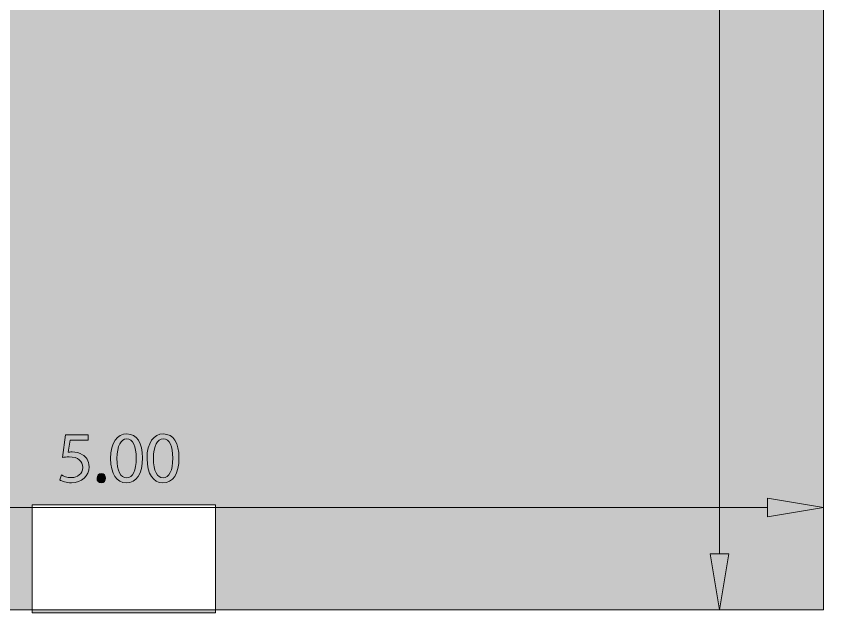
# Model space of a CAD drawing. Header units: centimetres. Extents: x -16.81 to -14.54, y 1.61 to 2.77.
# Drawn here: x -15.4072 to -15.3052, y 1.9614 to 2.0366 of the extents above; entities that cross this region are included whole.
import ezdxf

# ---------------------------------------------------------------- set-up
doc = ezdxf.new("R2010")
doc.units = ezdxf.units.CM
doc.header["$MEASUREMENT"] = 0
doc.layers.add('EXP BORDER', color=7, linetype='Continuous', lineweight=0)
doc.layers.add('EXP COTA', color=7, linetype='Continuous', lineweight=0)

# ---------------------------------------------------------------- blocks, each defined once
blk = doc.blocks.new('Block_130')
at = {"layer": 'EXP COTA', "true_color": 0x0000cc, "transparency": 33554687}
h = blk.add_hatch(color=172, dxfattribs=at)
h.dxf.hatch_style = 2
edge = h.paths.add_edge_path()
edge.add_spline(control_points=[(-15.39448, 1.98086), (-15.39448, 1.97931), (-15.39401, 1.97841), (-15.39327, 1.97841), (-15.39245, 1.97841), (-15.39205, 1.97938), (-15.39205, 1.9809), (-15.39205, 1.98238), (-15.39243, 1.98334), (-15.39326, 1.98334), (-15.39396, 1.98334), (-15.39448, 1.98248), (-15.39448, 1.98086)], knot_values=[0, 0, 0, 0, 1, 1, 1, 2, 2, 2, 3, 3, 3, 4, 4, 4, 4], degree=3, periodic=0)
edge = h.paths.add_edge_path()
edge.add_spline(control_points=[(-15.39126, 1.98093), (-15.39126, 1.9789), (-15.392, 1.97779), (-15.39332, 1.97779), (-15.39448, 1.97779), (-15.39527, 1.9789), (-15.39529, 1.98086), (-15.39529, 1.98286), (-15.39443, 1.98396), (-15.39322, 1.98396), (-15.39196, 1.98396), (-15.39126, 1.98282), (-15.39126, 1.98093)], knot_values=[0, 0, 0, 0, 1, 1, 1, 2, 2, 2, 3, 3, 3, 4, 4, 4, 4], degree=3, periodic=0)
h = blk.add_hatch(color=172, dxfattribs=at)
h.dxf.hatch_style = 2
edge = h.paths.add_edge_path()
edge.add_spline(control_points=[(-15.38988, 1.98086), (-15.38988, 1.97931), (-15.3894, 1.97841), (-15.38867, 1.97841), (-15.38785, 1.97841), (-15.38745, 1.97938), (-15.38745, 1.9809), (-15.38745, 1.98238), (-15.38783, 1.98334), (-15.38866, 1.98334), (-15.38936, 1.98334), (-15.38988, 1.98248), (-15.38988, 1.98086)], knot_values=[0, 0, 0, 0, 1, 1, 1, 2, 2, 2, 3, 3, 3, 4, 4, 4, 4], degree=3, periodic=0)
edge = h.paths.add_edge_path()
edge.add_spline(control_points=[(-15.38666, 1.98093), (-15.38666, 1.9789), (-15.3874, 1.97779), (-15.38872, 1.97779), (-15.38988, 1.97779), (-15.39067, 1.9789), (-15.39069, 1.98086), (-15.39069, 1.98286), (-15.38983, 1.98396), (-15.38862, 1.98396), (-15.38736, 1.98396), (-15.38666, 1.98282), (-15.38666, 1.98093)], knot_values=[0, 0, 0, 0, 1, 1, 1, 2, 2, 2, 3, 3, 3, 4, 4, 4, 4], degree=3, periodic=0)
h = blk.add_hatch(color=172, dxfattribs=at)
h.dxf.hatch_style = 2
edge = h.paths.add_edge_path()
edge.add_spline(control_points=[(-15.39811, 1.98317), (-15.39811, 1.98317), (-15.40039, 1.98317), (-15.40039, 1.98317), (-15.40039, 1.98317), (-15.40061, 1.98165), (-15.40061, 1.98165), (-15.40047, 1.98165), (-15.40035, 1.98169), (-15.40013, 1.98169), (-15.39966, 1.98169), (-15.39922, 1.98158), (-15.39884, 1.98134), (-15.39837, 1.9811), (-15.39799, 1.98059), (-15.39799, 1.97983), (-15.39799, 1.97866), (-15.39892, 1.97779), (-15.40021, 1.97779), (-15.40085, 1.97779), (-15.4014, 1.97797), (-15.4017, 1.97817), (-15.4017, 1.97817), (-15.40149, 1.97879), (-15.40149, 1.97879), (-15.40125, 1.97862), (-15.40077, 1.97845), (-15.40021, 1.97845), (-15.39946, 1.97845), (-15.3988, 1.97893), (-15.3988, 1.97972), (-15.39882, 1.98052), (-15.39934, 1.98107), (-15.40052, 1.98107), (-15.40085, 1.98107), (-15.40113, 1.98103), (-15.40135, 1.981), (-15.40135, 1.981), (-15.40095, 1.98386), (-15.40095, 1.98386), (-15.40095, 1.98386), (-15.39811, 1.98386), (-15.39811, 1.98386), (-15.39811, 1.98386), (-15.39811, 1.98317), (-15.39811, 1.98317)], knot_values=[0, 0, 0, 0, 1, 1, 1, 2, 2, 2, 3, 3, 3, 4, 4, 4, 5, 5, 5, 6, 6, 6, 7, 7, 7, 8, 8, 8, 9, 9, 9, 10, 10, 10, 11, 11, 11, 12, 12, 12, 13, 13, 13, 14, 14, 14, 15, 15, 15, 15], degree=3, periodic=0)
h = blk.add_hatch(color=172, dxfattribs=at)
h.dxf.hatch_style = 2
edge = h.paths.add_edge_path()
edge.add_spline(control_points=[(-15.39699, 1.97838), (-15.39699, 1.97873), (-15.39677, 1.97897), (-15.39646, 1.97897), (-15.39613, 1.97897), (-15.39591, 1.97873), (-15.39591, 1.97838), (-15.39591, 1.97804), (-15.39611, 1.97779), (-15.39646, 1.97779), (-15.39679, 1.97779), (-15.39699, 1.97804), (-15.39699, 1.97838)], knot_values=[0, 0, 0, 0, 1, 1, 1, 2, 2, 2, 3, 3, 3, 4, 4, 4, 4], degree=3, periodic=0)
at = {"layer": 'EXP COTA'}
for points, knots in [([(-15.39126, 1.98093), (-15.39126, 1.9789), (-15.392, 1.97779), (-15.39332, 1.97779), (-15.39448, 1.97779), (-15.39527, 1.9789), (-15.39529, 1.98086), (-15.39529, 1.98286), (-15.39443, 1.98396), (-15.39322, 1.98396), (-15.39196, 1.98396), (-15.39126, 1.98282), (-15.39126, 1.98093)], [0, 0, 0, 0, 1, 1, 1, 2, 2, 2, 3, 3, 3, 4, 4, 4, 4]), ([(-15.38666, 1.98093), (-15.38666, 1.9789), (-15.3874, 1.97779), (-15.38872, 1.97779), (-15.38988, 1.97779), (-15.39067, 1.9789), (-15.39069, 1.98086), (-15.39069, 1.98286), (-15.38983, 1.98396), (-15.38862, 1.98396), (-15.38736, 1.98396), (-15.38666, 1.98282), (-15.38666, 1.98093)], [0, 0, 0, 0, 1, 1, 1, 2, 2, 2, 3, 3, 3, 4, 4, 4, 4]), ([(-15.39811, 1.98317), (-15.39811, 1.98317), (-15.40039, 1.98317), (-15.40039, 1.98317), (-15.40039, 1.98317), (-15.40061, 1.98165), (-15.40061, 1.98165), (-15.40047, 1.98165), (-15.40035, 1.98169), (-15.40013, 1.98169), (-15.39966, 1.98169), (-15.39922, 1.98158), (-15.39884, 1.98134), (-15.39837, 1.9811), (-15.39799, 1.98059), (-15.39799, 1.97983), (-15.39799, 1.97866), (-15.39892, 1.97779), (-15.40021, 1.97779), (-15.40085, 1.97779), (-15.4014, 1.97797), (-15.4017, 1.97817), (-15.4017, 1.97817), (-15.40149, 1.97879), (-15.40149, 1.97879), (-15.40125, 1.97862), (-15.40077, 1.97845), (-15.40021, 1.97845), (-15.39946, 1.97845), (-15.3988, 1.97893), (-15.3988, 1.97972), (-15.39882, 1.98052), (-15.39934, 1.98107), (-15.40052, 1.98107), (-15.40085, 1.98107), (-15.40113, 1.98103), (-15.40135, 1.981), (-15.40135, 1.981), (-15.40095, 1.98386), (-15.40095, 1.98386), (-15.40095, 1.98386), (-15.39811, 1.98386), (-15.39811, 1.98386), (-15.39811, 1.98386), (-15.39811, 1.98317), (-15.39811, 1.98317)], [0, 0, 0, 0, 1, 1, 1, 2, 2, 2, 3, 3, 3, 4, 4, 4, 5, 5, 5, 6, 6, 6, 7, 7, 7, 8, 8, 8, 9, 9, 9, 10, 10, 10, 11, 11, 11, 12, 12, 12, 13, 13, 13, 14, 14, 14, 15, 15, 15, 15]), ([(-15.39448, 1.98086), (-15.39448, 1.97931), (-15.39401, 1.97841), (-15.39327, 1.97841), (-15.39245, 1.97841), (-15.39205, 1.97938), (-15.39205, 1.9809), (-15.39205, 1.98238), (-15.39243, 1.98334), (-15.39326, 1.98334), (-15.39396, 1.98334), (-15.39448, 1.98248), (-15.39448, 1.98086)], [0, 0, 0, 0, 1, 1, 1, 2, 2, 2, 3, 3, 3, 4, 4, 4, 4]), ([(-15.38988, 1.98086), (-15.38988, 1.97931), (-15.3894, 1.97841), (-15.38867, 1.97841), (-15.38785, 1.97841), (-15.38745, 1.97938), (-15.38745, 1.9809), (-15.38745, 1.98238), (-15.38783, 1.98334), (-15.38866, 1.98334), (-15.38936, 1.98334), (-15.38988, 1.98248), (-15.38988, 1.98086)], [0, 0, 0, 0, 1, 1, 1, 2, 2, 2, 3, 3, 3, 4, 4, 4, 4]), ([(-15.39699, 1.97838), (-15.39699, 1.97873), (-15.39677, 1.97897), (-15.39646, 1.97897), (-15.39613, 1.97897), (-15.39591, 1.97873), (-15.39591, 1.97838), (-15.39591, 1.97804), (-15.39611, 1.97779), (-15.39646, 1.97779), (-15.39679, 1.97779), (-15.39699, 1.97804), (-15.39699, 1.97838)], [0, 0, 0, 0, 1, 1, 1, 2, 2, 2, 3, 3, 3, 4, 4, 4, 4])]:
    blk.add_open_spline(points, degree=3, knots=knots, dxfattribs=at)
blk = doc.blocks.new('Block_129')
at = {"layer": 'EXP COTA'}
blk.add_blockref('Block_130', (0, 0), dxfattribs=at)
blk = doc.blocks.new('Block_128')
at = {"layer": 'EXP COTA', "true_color": 0x0000cc, "transparency": 33554534}
h = blk.add_hatch(color=172, dxfattribs=at)
h.dxf.hatch_style = 2
h.paths.add_polyline_path([(-15.31247, 1.97585), (-15.31247, 1.9735), (-15.30542, 1.97468)])
at = {"layer": 'EXP COTA', "color": 172, "lineweight": 0, "true_color": 0x0000cc}
for p, q in [((-15.30542, 1.96354), (-15.30542, 1.98173)), ((-15.31247, 1.97468), (-15.47475, 1.97468))]:
    blk.add_line(p, q, dxfattribs=at)
at = {"layer": 'EXP COTA'}
blk.add_lwpolyline([(-15.31247, 1.97585), (-15.31247, 1.9735), (-15.30542, 1.97468), (-15.30542, 1.97468)], close=True, dxfattribs=at)
blk.add_blockref('Block_129', (0, 0), dxfattribs=at)
blk = doc.blocks.new('Block_136')
at = {"layer": 'EXP COTA', "true_color": 0x0000cc, "transparency": 33554687}
h = blk.add_hatch(color=172, dxfattribs=at)
h.dxf.hatch_style = 2
edge = h.paths.add_edge_path()
edge.add_spline(control_points=[(-15.3247, 2.05369), (-15.32315, 2.05369), (-15.32225, 2.05417), (-15.32225, 2.0549), (-15.32225, 2.05572), (-15.32322, 2.0561), (-15.32473, 2.0561), (-15.32621, 2.0561), (-15.32718, 2.05576), (-15.32718, 2.05493), (-15.32718, 2.05421), (-15.32632, 2.05369), (-15.3247, 2.05369)], knot_values=[0, 0, 0, 0, 1, 1, 1, 2, 2, 2, 3, 3, 3, 4, 4, 4, 4], degree=3, periodic=0)
edge = h.paths.add_edge_path()
edge.add_spline(control_points=[(-15.32477, 2.05693), (-15.32273, 2.05693), (-15.32163, 2.05617), (-15.32163, 2.05486), (-15.32163, 2.05369), (-15.32273, 2.0529), (-15.3247, 2.05286), (-15.3267, 2.05286), (-15.3278, 2.05376), (-15.3278, 2.05493), (-15.3278, 2.05621), (-15.32666, 2.05693), (-15.32477, 2.05693)], knot_values=[0, 0, 0, 0, 1, 1, 1, 2, 2, 2, 3, 3, 3, 4, 4, 4, 4], degree=3, periodic=0)
h = blk.add_hatch(color=172, dxfattribs=at)
h.dxf.hatch_style = 2
edge = h.paths.add_edge_path()
edge.add_spline(control_points=[(-15.3247, 2.04907), (-15.32315, 2.04907), (-15.32225, 2.04956), (-15.32225, 2.05031), (-15.32225, 2.05114), (-15.32322, 2.05152), (-15.32473, 2.05152), (-15.32621, 2.05152), (-15.32718, 2.05114), (-15.32718, 2.05031), (-15.32718, 2.04963), (-15.32632, 2.04907), (-15.3247, 2.04907)], knot_values=[0, 0, 0, 0, 1, 1, 1, 2, 2, 2, 3, 3, 3, 4, 4, 4, 4], degree=3, periodic=0)
edge = h.paths.add_edge_path()
edge.add_spline(control_points=[(-15.32477, 2.05231), (-15.32273, 2.05231), (-15.32163, 2.05155), (-15.32163, 2.05025), (-15.32163, 2.04907), (-15.32273, 2.04832), (-15.3247, 2.04828), (-15.3267, 2.04828), (-15.3278, 2.04914), (-15.3278, 2.05035), (-15.3278, 2.05162), (-15.32666, 2.05231), (-15.32477, 2.05231)], knot_values=[0, 0, 0, 0, 1, 1, 1, 2, 2, 2, 3, 3, 3, 4, 4, 4, 4], degree=3, periodic=0)
h = blk.add_hatch(color=172, dxfattribs=at)
h.dxf.hatch_style = 2
edge = h.paths.add_edge_path()
edge.add_spline(control_points=[(-15.32222, 2.04659), (-15.32256, 2.04659), (-15.3228, 2.0468), (-15.3228, 2.04711), (-15.3228, 2.04742), (-15.32256, 2.04766), (-15.32222, 2.04766), (-15.32187, 2.04766), (-15.32163, 2.04745), (-15.32163, 2.04711), (-15.32163, 2.0468), (-15.32187, 2.04659), (-15.32222, 2.04659)], knot_values=[0, 0, 0, 0, 1, 1, 1, 2, 2, 2, 3, 3, 3, 4, 4, 4, 4], degree=3, periodic=0)
h = blk.add_hatch(color=172, dxfattribs=at)
h.dxf.hatch_style = 2
edge = h.paths.add_edge_path()
edge.add_spline(control_points=[(-15.32701, 2.04546), (-15.32701, 2.04546), (-15.32701, 2.04318), (-15.32701, 2.04318), (-15.32701, 2.04318), (-15.32549, 2.04294), (-15.32549, 2.04294), (-15.32549, 2.04308), (-15.32552, 2.04322), (-15.32552, 2.04342), (-15.32552, 2.04391), (-15.32542, 2.04435), (-15.32518, 2.04473), (-15.32494, 2.04522), (-15.32442, 2.04556), (-15.32366, 2.04556), (-15.32249, 2.04556), (-15.32163, 2.04466), (-15.32163, 2.04336), (-15.32163, 2.04273), (-15.3218, 2.04218), (-15.32201, 2.04187), (-15.32201, 2.04187), (-15.32263, 2.04208), (-15.32263, 2.04208), (-15.32246, 2.04232), (-15.32229, 2.0428), (-15.32229, 2.04336), (-15.32229, 2.04411), (-15.32277, 2.04477), (-15.32356, 2.04477), (-15.32435, 2.04473), (-15.3249, 2.04425), (-15.3249, 2.04304), (-15.3249, 2.04273), (-15.32487, 2.04246), (-15.32484, 2.04222), (-15.32484, 2.04222), (-15.32769, 2.0426), (-15.32769, 2.0426), (-15.32769, 2.0426), (-15.32769, 2.04546), (-15.32769, 2.04546), (-15.32769, 2.04546), (-15.32701, 2.04546), (-15.32701, 2.04546)], knot_values=[0, 0, 0, 0, 1, 1, 1, 2, 2, 2, 3, 3, 3, 4, 4, 4, 5, 5, 5, 6, 6, 6, 7, 7, 7, 8, 8, 8, 9, 9, 9, 10, 10, 10, 11, 11, 11, 12, 12, 12, 13, 13, 13, 14, 14, 14, 15, 15, 15, 15], degree=3, periodic=0)
at = {"layer": 'EXP COTA'}
for points, knots in [([(-15.32477, 2.05693), (-15.32273, 2.05693), (-15.32163, 2.05617), (-15.32163, 2.05486), (-15.32163, 2.05369), (-15.32273, 2.0529), (-15.3247, 2.05286), (-15.3267, 2.05286), (-15.3278, 2.05376), (-15.3278, 2.05493), (-15.3278, 2.05621), (-15.32666, 2.05693), (-15.32477, 2.05693)], [0, 0, 0, 0, 1, 1, 1, 2, 2, 2, 3, 3, 3, 4, 4, 4, 4]), ([(-15.3247, 2.05369), (-15.32315, 2.05369), (-15.32225, 2.05417), (-15.32225, 2.0549), (-15.32225, 2.05572), (-15.32322, 2.0561), (-15.32473, 2.0561), (-15.32621, 2.0561), (-15.32718, 2.05576), (-15.32718, 2.05493), (-15.32718, 2.05421), (-15.32632, 2.05369), (-15.3247, 2.05369)], [0, 0, 0, 0, 1, 1, 1, 2, 2, 2, 3, 3, 3, 4, 4, 4, 4]), ([(-15.32477, 2.05231), (-15.32273, 2.05231), (-15.32163, 2.05155), (-15.32163, 2.05025), (-15.32163, 2.04907), (-15.32273, 2.04832), (-15.3247, 2.04828), (-15.3267, 2.04828), (-15.3278, 2.04914), (-15.3278, 2.05035), (-15.3278, 2.05162), (-15.32666, 2.05231), (-15.32477, 2.05231)], [0, 0, 0, 0, 1, 1, 1, 2, 2, 2, 3, 3, 3, 4, 4, 4, 4]), ([(-15.3247, 2.04907), (-15.32315, 2.04907), (-15.32225, 2.04956), (-15.32225, 2.05031), (-15.32225, 2.05114), (-15.32322, 2.05152), (-15.32473, 2.05152), (-15.32621, 2.05152), (-15.32718, 2.05114), (-15.32718, 2.05031), (-15.32718, 2.04963), (-15.32632, 2.04907), (-15.3247, 2.04907)], [0, 0, 0, 0, 1, 1, 1, 2, 2, 2, 3, 3, 3, 4, 4, 4, 4]), ([(-15.32222, 2.04659), (-15.32256, 2.04659), (-15.3228, 2.0468), (-15.3228, 2.04711), (-15.3228, 2.04742), (-15.32256, 2.04766), (-15.32222, 2.04766), (-15.32187, 2.04766), (-15.32163, 2.04745), (-15.32163, 2.04711), (-15.32163, 2.0468), (-15.32187, 2.04659), (-15.32222, 2.04659)], [0, 0, 0, 0, 1, 1, 1, 2, 2, 2, 3, 3, 3, 4, 4, 4, 4]), ([(-15.32701, 2.04546), (-15.32701, 2.04546), (-15.32701, 2.04318), (-15.32701, 2.04318), (-15.32701, 2.04318), (-15.32549, 2.04294), (-15.32549, 2.04294), (-15.32549, 2.04308), (-15.32552, 2.04322), (-15.32552, 2.04342), (-15.32552, 2.04391), (-15.32542, 2.04435), (-15.32518, 2.04473), (-15.32494, 2.04522), (-15.32442, 2.04556), (-15.32366, 2.04556), (-15.32249, 2.04556), (-15.32163, 2.04466), (-15.32163, 2.04336), (-15.32163, 2.04273), (-15.3218, 2.04218), (-15.32201, 2.04187), (-15.32201, 2.04187), (-15.32263, 2.04208), (-15.32263, 2.04208), (-15.32246, 2.04232), (-15.32229, 2.0428), (-15.32229, 2.04336), (-15.32229, 2.04411), (-15.32277, 2.04477), (-15.32356, 2.04477), (-15.32435, 2.04473), (-15.3249, 2.04425), (-15.3249, 2.04304), (-15.3249, 2.04273), (-15.32487, 2.04246), (-15.32484, 2.04222), (-15.32484, 2.04222), (-15.32769, 2.0426), (-15.32769, 2.0426), (-15.32769, 2.0426), (-15.32769, 2.04546), (-15.32769, 2.04546), (-15.32769, 2.04546), (-15.32701, 2.04546), (-15.32701, 2.04546)], [0, 0, 0, 0, 1, 1, 1, 2, 2, 2, 3, 3, 3, 4, 4, 4, 5, 5, 5, 6, 6, 6, 7, 7, 7, 8, 8, 8, 9, 9, 9, 10, 10, 10, 11, 11, 11, 12, 12, 12, 13, 13, 13, 14, 14, 14, 15, 15, 15, 15])]:
    blk.add_open_spline(points, degree=3, knots=knots, dxfattribs=at)
blk = doc.blocks.new('Block_135')
at = {"layer": 'EXP COTA'}
blk.add_blockref('Block_136', (0, 0), dxfattribs=at)
blk = doc.blocks.new('Block_134')
at = {"layer": 'EXP COTA', "true_color": 0x0000cc, "transparency": 33554534}
h = blk.add_hatch(color=172, dxfattribs=at)
h.dxf.hatch_style = 2
h.paths.add_polyline_path([(-15.31969, 2.13111), (-15.31733, 2.13111), (-15.31851, 2.13817)])
h = blk.add_hatch(color=172, dxfattribs=at)
h.dxf.hatch_style = 2
h.paths.add_polyline_path([(-15.31969, 1.96883), (-15.31733, 1.96883), (-15.31851, 1.96178)])
at = {"layer": 'EXP COTA', "color": 172, "lineweight": 0, "true_color": 0x0000cc}
for p, q in [((-15.30718, 2.13817), (-15.32557, 2.13817)), ((-15.31851, 1.96883), (-15.31851, 2.13111)), ((-15.30718, 1.96178), (-15.32557, 1.96178))]:
    blk.add_line(p, q, dxfattribs=at)
at = {"layer": 'EXP COTA'}
for points in [[(-15.31969, 2.13111), (-15.31733, 2.13111), (-15.31851, 2.13817), (-15.31851, 2.13817)], [(-15.31969, 1.96883), (-15.31733, 1.96883), (-15.31851, 1.96178), (-15.31851, 1.96178)]]:
    blk.add_lwpolyline(points, close=True, dxfattribs=at)
blk.add_blockref('Block_135', (0, 0), dxfattribs=at)

msp = doc.modelspace()

# ---------------------------------------------------------------- hatches: boundary and pattern name
at = {"layer": 'EXP COTA', "true_color": 0xa953a0, "transparency": 33554687}
h = msp.add_hatch(color=215, dxfattribs=at)
edge = h.paths.add_edge_path()
edge.add_spline(control_points=[(-15.33523, 2.05661), (-15.33523, 2.05661), (-15.46477, 2.05661), (-15.46477, 2.05661), (-15.46477, 2.05661), (-15.46477, 2.04443), (-15.46477, 2.04443), (-15.46477, 2.04443), (-15.33523, 2.04443), (-15.33523, 2.04443), (-15.33523, 2.04443), (-15.33523, 2.05661), (-15.33523, 2.05661)], knot_values=[0, 0, 0, 0, 1, 1, 1, 2, 2, 2, 3, 3, 3, 4, 4, 4, 4], degree=3, periodic=0)
edge = h.paths.add_edge_path()
edge.add_spline(control_points=[(-15.31883, 2.06152), (-15.31883, 2.06152), (-15.31883, 2.0384), (-15.31883, 2.0384), (-15.31883, 2.0384), (-15.30523, 2.0384), (-15.30523, 2.0384), (-15.30523, 2.0384), (-15.30523, 2.06152), (-15.30523, 2.06152), (-15.30523, 2.06152), (-15.31883, 2.06152), (-15.31883, 2.06152)], knot_values=[0, 0, 0, 0, 1, 1, 1, 2, 2, 2, 3, 3, 3, 4, 4, 4, 4], degree=3, periodic=0)
edge.add_line((-15.31883, 2.06152), (-15.31883, 2.06152))
edge = h.paths.add_edge_path()
edge.add_spline(control_points=[(-15.38206, 1.975), (-15.38206, 1.975), (-15.40518, 1.975), (-15.40518, 1.975), (-15.40518, 1.975), (-15.40518, 1.9614), (-15.40518, 1.9614), (-15.40518, 1.9614), (-15.38206, 1.9614), (-15.38206, 1.9614), (-15.38206, 1.9614), (-15.38206, 1.975), (-15.38206, 1.975)], knot_values=[0, 0, 0, 0, 1, 1, 1, 2, 2, 2, 3, 3, 3, 4, 4, 4, 4], degree=3, periodic=0)
edge.add_line((-15.38206, 1.975), (-15.38206, 1.975))
edge = h.paths.add_edge_path()
edge.add_spline(control_points=[(-15.54475, 2.05554), (-15.54475, 2.05554), (-15.65868, 2.05554), (-15.65868, 2.05554), (-15.65868, 2.05554), (-15.65868, 2.04313), (-15.65868, 2.04313), (-15.65868, 2.04313), (-15.54475, 2.04313), (-15.54475, 2.04313), (-15.54475, 2.04313), (-15.54475, 2.05554), (-15.54475, 2.05554)], knot_values=[0, 0, 0, 0, 1, 1, 1, 2, 2, 2, 3, 3, 3, 4, 4, 4, 4], degree=3, periodic=0)
edge.add_line((-15.54475, 2.05554), (-15.54475, 2.05554))
edge = h.paths.add_edge_path()
edge.add_spline(control_points=[(-15.59369, 1.975), (-15.59369, 1.975), (-15.61681, 1.975), (-15.61681, 1.975), (-15.61681, 1.975), (-15.61681, 1.9614), (-15.61681, 1.9614), (-15.61681, 1.9614), (-15.59369, 1.9614), (-15.59369, 1.9614), (-15.59369, 1.9614), (-15.59369, 1.975), (-15.59369, 1.975)], knot_values=[0, 0, 0, 0, 1, 1, 1, 2, 2, 2, 3, 3, 3, 4, 4, 4, 4], degree=3, periodic=0)
edge.add_line((-15.59369, 1.975), (-15.59369, 1.975))
edge = h.paths.add_edge_path()
edge.add_spline(control_points=[(-15.7628, 2.05445), (-15.7628, 2.05445), (-15.87259, 2.05445), (-15.87259, 2.05445), (-15.87259, 2.05445), (-15.87259, 2.04458), (-15.87259, 2.04458), (-15.87259, 2.04458), (-15.7628, 2.04458), (-15.7628, 2.04458), (-15.7628, 2.04458), (-15.7628, 2.05445), (-15.7628, 2.05445)], knot_values=[0, 0, 0, 0, 1, 1, 1, 2, 2, 2, 3, 3, 3, 4, 4, 4, 4], degree=3, periodic=0)
edge.add_line((-15.7628, 2.05445), (-15.7628, 2.05445))
edge = h.paths.add_edge_path()
edge.add_spline(control_points=[(-15.80539, 1.975), (-15.80539, 1.975), (-15.82851, 1.975), (-15.82851, 1.975), (-15.82851, 1.975), (-15.82851, 1.9614), (-15.82851, 1.9614), (-15.82851, 1.9614), (-15.80539, 1.9614), (-15.80539, 1.9614), (-15.80539, 1.9614), (-15.80539, 1.975), (-15.80539, 1.975)], knot_values=[0, 0, 0, 0, 1, 1, 1, 2, 2, 2, 3, 3, 3, 4, 4, 4, 4], degree=3, periodic=0)
edge.add_line((-15.80539, 1.975), (-15.80539, 1.975))
edge = h.paths.add_edge_path()
edge.add_spline(control_points=[(-15.4818, 1.96178), (-15.4818, 1.96178), (-15.30542, 1.96178), (-15.30542, 1.96178), (-15.30542, 1.96178), (-15.30542, 2.13817), (-15.30542, 2.13817), (-15.30542, 2.13817), (-15.4818, 2.13817), (-15.4818, 2.13817), (-15.4818, 2.13817), (-15.4818, 1.96178), (-15.4818, 1.96178)], knot_values=[0, 0, 0, 0, 1, 1, 1, 2, 2, 2, 3, 3, 3, 4, 4, 4, 4], degree=3, periodic=0)
edge.add_line((-15.4818, 1.96178), (-15.4818, 1.96178))
edge = h.paths.add_edge_path()
edge.add_spline(control_points=[(-15.72875, 1.96178), (-15.72875, 1.96178), (-15.4818, 1.96178), (-15.4818, 1.96178), (-15.4818, 1.96178), (-15.4818, 2.13817), (-15.4818, 2.13817), (-15.4818, 2.13817), (-15.72875, 2.13817), (-15.72875, 2.13817), (-15.72875, 2.13817), (-15.72875, 1.96178), (-15.72875, 1.96178)], knot_values=[0, 0, 0, 0, 1, 1, 1, 2, 2, 2, 3, 3, 3, 4, 4, 4, 4], degree=3, periodic=0)
edge.add_line((-15.72875, 1.96178), (-15.72875, 1.96178))
edge = h.paths.add_edge_path()
edge.add_spline(control_points=[(-15.90514, 1.96178), (-15.90514, 1.96178), (-15.72875, 1.96178), (-15.72875, 1.96178), (-15.72875, 1.96178), (-15.72875, 2.13817), (-15.72875, 2.13817), (-15.72875, 2.13817), (-15.90514, 2.13817), (-15.90514, 2.13817), (-15.90514, 2.13817), (-15.90514, 1.96178), (-15.90514, 1.96178)], knot_values=[0, 0, 0, 0, 1, 1, 1, 2, 2, 2, 3, 3, 3, 4, 4, 4, 4], degree=3, periodic=0)
edge.add_line((-15.90514, 1.96178), (-15.90514, 1.96178))

# ---------------------------------------------------------------- linework, layer by layer
at = {"layer": 'EXP BORDER', "color": 253, "lineweight": 0, "true_color": 0xadadad}
msp.add_lwpolyline([(-15.30542, 1.96178), (-15.4818, 1.96178), (-15.4818, 2.13817), (-15.30542, 2.13817)], close=True, dxfattribs=at)
at = {"layer": 'EXP COTA'}
for points in [[(-15.4818, 1.96178), (-15.4818, 1.96178), (-15.30542, 1.96178), (-15.30542, 1.96178), (-15.30542, 1.96178), (-15.30542, 2.13817), (-15.30542, 2.13817), (-15.30542, 2.13817), (-15.4818, 2.13817), (-15.4818, 2.13817), (-15.4818, 2.13817), (-15.4818, 1.96178), (-15.4818, 1.96178)], [(-15.38206, 1.975), (-15.38206, 1.975), (-15.40518, 1.975), (-15.40518, 1.975), (-15.40518, 1.975), (-15.40518, 1.9614), (-15.40518, 1.9614), (-15.40518, 1.9614), (-15.38206, 1.9614), (-15.38206, 1.9614), (-15.38206, 1.9614), (-15.38206, 1.975), (-15.38206, 1.975)]]:
    msp.add_open_spline(points, degree=3, knots=[0, 0, 0, 0, 1, 1, 1, 2, 2, 2, 3, 3, 3, 4, 4, 4, 4], dxfattribs=at)

# ---------------------------------------------------------------- block references
for name in ['Block_134', 'Block_128']:
    msp.add_blockref(name, (0, 0), dxfattribs=at)

doc.saveas('drawing.dxf')
